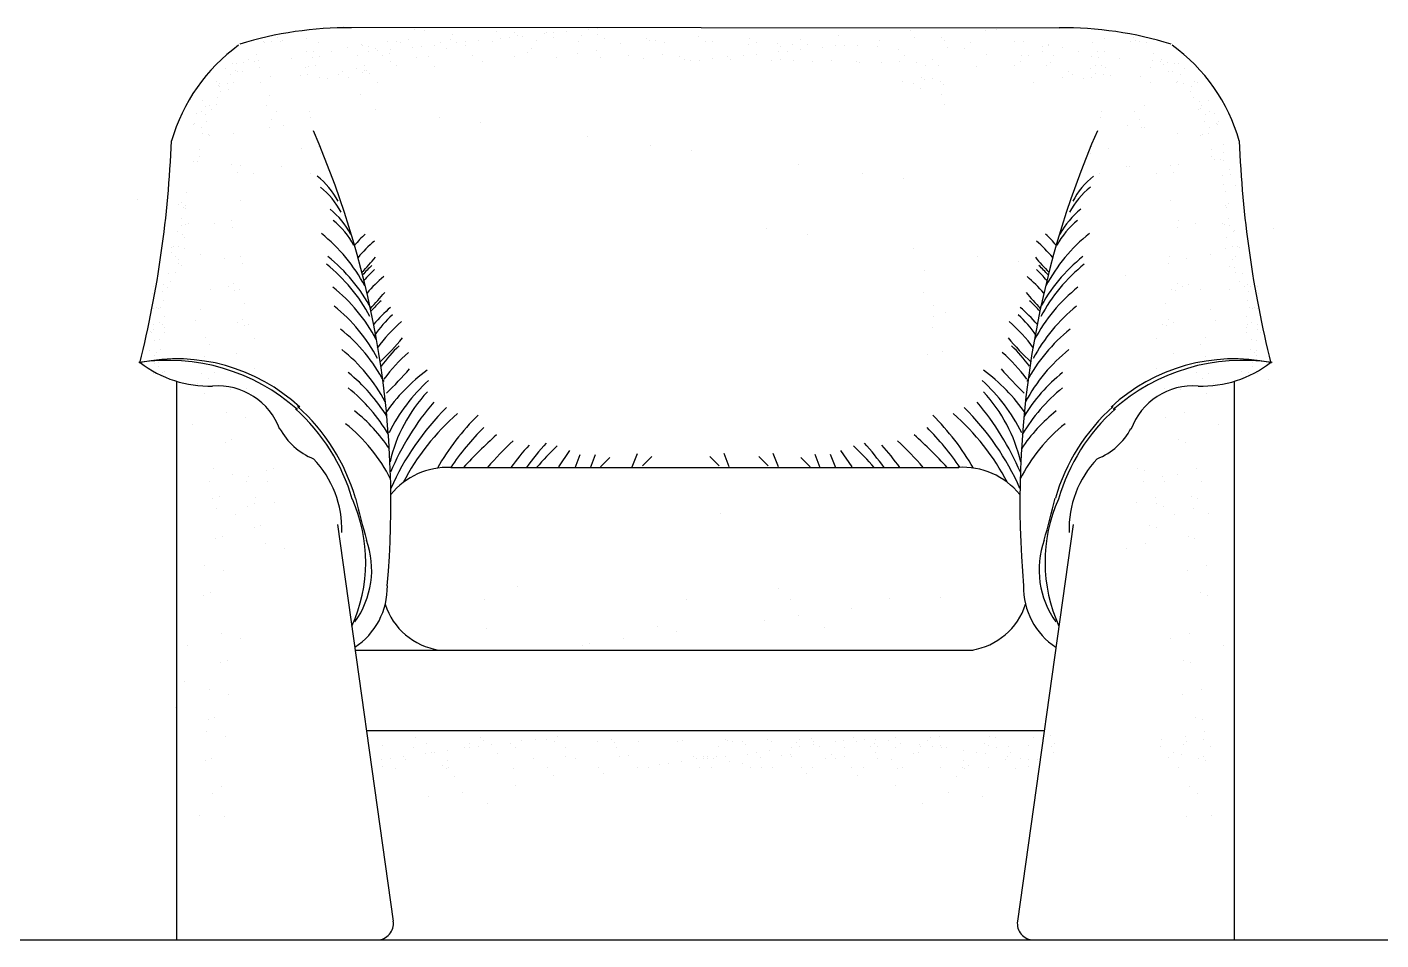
# Model space of a CAD drawing. Header units: inches. Extents: x 6 to 48.5, y 12.5 to 37.3.
# Drawn here: x 13.249 to 14.456, y 17.38 to 18.194 of the extents above; entities that cross this region are included whole.
import ezdxf

# ---------------------------------------------------------------- set-up
doc = ezdxf.new("R2010")
doc.units = ezdxf.units.IN
doc.header["$MEASUREMENT"] = 0
doc.layers.add('02', color=2, linetype='Continuous')
doc.layers.add('1', color=1, linetype='Continuous')

msp = doc.modelspace()

# ---------------------------------------------------------------- linework, layer by layer
at = {"layer": '02'}
for p, q in [((13.4722, 18.1848), (13.4722, 18.1848)), ((13.5307, 18.1939), (14.1693, 18.1932)), ((13.5944, 18.1915), (13.5944, 18.1915)), ((13.6036, 18.1904), (13.6036, 18.1904)), ((13.628, 18.1873), (13.628, 18.1873)), ((13.6672, 18.1901), (13.6672, 18.1901)), ((13.6789, 18.1846), (13.6789, 18.1846)), ((13.6839, 18.1893), (13.6839, 18.1893)), ((13.6865, 18.1867), (13.6865, 18.1867)), ((13.6908, 18.1858), (13.6908, 18.1858)), ((13.7105, 18.1879), (13.7105, 18.1879)), ((13.7124, 18.1889), (13.7124, 18.1889)), ((13.7181, 18.1886), (13.7181, 18.1886)), ((13.7184, 18.1848), (13.7184, 18.1848)), ((13.73, 18.1898), (13.73, 18.1898)), ((13.7428, 18.1863), (13.7428, 18.1863)), ((13.7498, 18.1919), (13.7498, 18.1919)), ((13.7573, 18.1926), (13.7573, 18.1926)), ((13.7576, 18.1876), (13.7576, 18.1876)), ((13.848, 18.1852), (13.848, 18.1852)), ((13.9727, 18.1867), (13.9727, 18.1867)), ((14.0366, 18.1904), (14.0366, 18.1904)), ((14.0641, 18.1847), (14.0641, 18.1847)), ((14.1037, 18.1904), (14.1037, 18.1904)), ((14.113, 18.1915), (14.113, 18.1915)), ((14.2351, 18.1848), (14.2351, 18.1848)), ((13.4595, 18.1811), (13.4595, 18.1811)), ((13.4607, 18.1802), (13.4607, 18.1802)), ((13.4665, 18.181), (13.4665, 18.181)), ((13.4744, 18.1814), (13.4744, 18.1814)), ((13.4762, 18.1823), (13.4762, 18.1823)), ((13.4975, 18.1839), (13.4975, 18.1839)), ((13.5083, 18.1798), (13.5083, 18.1798)), ((13.5349, 18.1758), (13.5349, 18.1758)), ((13.5473, 18.1784), (13.5473, 18.1784)), ((13.5475, 18.1773), (13.5475, 18.1773)), ((13.5528, 18.1724), (13.5528, 18.1724)), ((13.5532, 18.1763), (13.5532, 18.1763)), ((13.5592, 18.175), (13.5592, 18.175)), ((13.5613, 18.1726), (13.5613, 18.1726)), ((13.5698, 18.1807), (13.5698, 18.1807)), ((13.5731, 18.1738), (13.5731, 18.1738)), ((13.5783, 18.1811), (13.5783, 18.1811)), ((13.5819, 18.18), (13.5819, 18.18)), ((13.5885, 18.183), (13.5885, 18.183)), ((13.5929, 18.1758), (13.5929, 18.1758)), ((13.6005, 18.1766), (13.6005, 18.1766)), ((13.6123, 18.1778), (13.6123, 18.1778)), ((13.6174, 18.1799), (13.6174, 18.1799)), ((13.6227, 18.175), (13.6227, 18.175)), ((13.6265, 18.1824), (13.6265, 18.1824)), ((13.6321, 18.1798), (13.6321, 18.1798)), ((13.6397, 18.1806), (13.6397, 18.1806)), ((13.6399, 18.1778), (13.6399, 18.1778)), ((13.6515, 18.1818), (13.6515, 18.1818)), ((13.6636, 18.1812), (13.6636, 18.1812)), ((13.6713, 18.1838), (13.6713, 18.1838)), ((13.6988, 18.1748), (13.6988, 18.1748)), ((13.7029, 18.1815), (13.7029, 18.1815)), ((13.7409, 18.1808), (13.7409, 18.1808)), ((13.7569, 18.1726), (13.7569, 18.1726)), ((13.7636, 18.1836), (13.7636, 18.1836)), ((13.778, 18.1796), (13.778, 18.1796)), ((13.8009, 18.1841), (13.8009, 18.1841)), ((13.8035, 18.1816), (13.8035, 18.1816)), ((13.8088, 18.1823), (13.8088, 18.1823)), ((13.8173, 18.1799), (13.8173, 18.1799)), ((13.854, 18.1811), (13.854, 18.1811)), ((13.8598, 18.1811), (13.8598, 18.1811)), ((13.8924, 18.178), (13.8924, 18.178)), ((13.8932, 18.184), (13.8932, 18.184)), ((13.8992, 18.1799), (13.8992, 18.1799)), ((13.9178, 18.1789), (13.9178, 18.1789)), ((13.9204, 18.1764), (13.9204, 18.1764)), ((13.9266, 18.1725), (13.9266, 18.1725)), ((13.9316, 18.1783), (13.9316, 18.1783)), ((13.9384, 18.1827), (13.9384, 18.1827)), ((13.9384, 18.1737), (13.9384, 18.1737)), ((13.9444, 18.1787), (13.9444, 18.1787)), ((13.9582, 18.1757), (13.9582, 18.1757)), ((13.9696, 18.1776), (13.9696, 18.1776)), ((13.9776, 18.1777), (13.9776, 18.1777)), ((13.9896, 18.1774), (13.9896, 18.1774)), ((14.0068, 18.1764), (14.0068, 18.1764)), ((14.0091, 18.1819), (14.0091, 18.1819)), ((14.026, 18.1738), (14.026, 18.1738)), ((14.0398, 18.1844), (14.0398, 18.1844)), ((14.0668, 18.1816), (14.0668, 18.1816)), ((14.07, 18.1756), (14.07, 18.1756)), ((14.0847, 18.175), (14.0847, 18.175)), ((14.09, 18.1799), (14.09, 18.1799)), ((14.1291, 18.1811), (14.1291, 18.1811)), ((14.1376, 18.1807), (14.1376, 18.1807)), ((14.1542, 18.1763), (14.1542, 18.1763)), ((14.1546, 18.1724), (14.1546, 18.1724)), ((14.1599, 18.1773), (14.1599, 18.1773)), ((14.1601, 18.1784), (14.1601, 18.1784)), ((14.1724, 18.1758), (14.1724, 18.1758)), ((14.1991, 18.1798), (14.1991, 18.1798)), ((14.2099, 18.1839), (14.2099, 18.1839)), ((14.233, 18.1814), (14.233, 18.1814)), ((14.2371, 18.1815), (14.2371, 18.1815)), ((14.2408, 18.181), (14.2408, 18.181)), ((14.2467, 18.1802), (14.2467, 18.1802)), ((13.4319, 18.161), (13.4319, 18.161)), ((13.4357, 18.1615), (13.4357, 18.1615)), ((13.4416, 18.1622), (13.4416, 18.1622)), ((13.4465, 18.1648), (13.4465, 18.1648)), ((13.4515, 18.1635), (13.4515, 18.1635)), ((13.4533, 18.1696), (13.4533, 18.1696)), ((13.4552, 18.164), (13.4552, 18.164)), ((13.4846, 18.166), (13.4846, 18.166)), ((13.4978, 18.1717), (13.4978, 18.1717)), ((13.5031, 18.1668), (13.5031, 18.1668)), ((13.5038, 18.1722), (13.5038, 18.1722)), ((13.5092, 18.1673), (13.5092, 18.1673)), ((13.5205, 18.172), (13.5205, 18.172)), ((13.5436, 18.1683), (13.5436, 18.1683)), ((13.5655, 18.1685), (13.5655, 18.1685)), ((13.5722, 18.1707), (13.5722, 18.1707)), ((13.573, 18.1628), (13.573, 18.1628)), ((13.5959, 18.1663), (13.5959, 18.1663)), ((13.6065, 18.168), (13.6065, 18.168)), ((13.6458, 18.1683), (13.6458, 18.1683)), ((13.6548, 18.1633), (13.6548, 18.1633)), ((13.6838, 18.1676), (13.6838, 18.1676)), ((13.6948, 18.1714), (13.6948, 18.1714)), ((13.7209, 18.1664), (13.7209, 18.1664)), ((13.74, 18.1701), (13.74, 18.1701)), ((13.7601, 18.1667), (13.7601, 18.1667)), ((13.7852, 18.1689), (13.7852, 18.1689)), ((13.7981, 18.166), (13.7981, 18.166)), ((13.8158, 18.1696), (13.8158, 18.1696)), ((13.8304, 18.1677), (13.8304, 18.1677)), ((13.8353, 18.1648), (13.8353, 18.1648)), ((13.8405, 18.1637), (13.8405, 18.1637)), ((13.8481, 18.1645), (13.8481, 18.1645)), ((13.86, 18.1657), (13.86, 18.1657)), ((13.8738, 18.1674), (13.8738, 18.1674)), ((13.8764, 18.1649), (13.8764, 18.1649)), ((13.8873, 18.1685), (13.8873, 18.1685)), ((13.8992, 18.1697), (13.8992, 18.1697)), ((13.9125, 18.1644), (13.9125, 18.1644)), ((13.919, 18.1717), (13.919, 18.1717)), ((13.9208, 18.1652), (13.9208, 18.1652)), ((13.9327, 18.1644), (13.9327, 18.1644)), ((13.9496, 18.1632), (13.9496, 18.1632)), ((13.966, 18.164), (13.966, 18.164)), ((13.9889, 18.1635), (13.9889, 18.1635)), ((13.9908, 18.1623), (13.9908, 18.1623)), ((14.0112, 18.1627), (14.0112, 18.1627)), ((14.0269, 18.1628), (14.0269, 18.1628)), ((14.0314, 18.1688), (14.0314, 18.1688)), ((14.0422, 18.162), (14.0422, 18.162)), ((14.0562, 18.165), (14.0562, 18.165)), ((14.1042, 18.1694), (14.1042, 18.1694)), ((14.1344, 18.1628), (14.1344, 18.1628)), ((14.1358, 18.1689), (14.1358, 18.1689)), ((14.1419, 18.1685), (14.1419, 18.1685)), ((14.1611, 18.1619), (14.1611, 18.1619)), ((14.1638, 18.1683), (14.1638, 18.1683)), ((14.1869, 18.172), (14.1869, 18.172)), ((14.1982, 18.1673), (14.1982, 18.1673)), ((14.2035, 18.1722), (14.2035, 18.1722)), ((14.2043, 18.1668), (14.2043, 18.1668)), ((14.2096, 18.1717), (14.2096, 18.1717)), ((14.2228, 18.166), (14.2228, 18.166)), ((14.2522, 18.164), (14.2522, 18.164)), ((14.2538, 18.1701), (14.2538, 18.1701)), ((14.2595, 18.1635), (14.2595, 18.1635)), ((14.2609, 18.1648), (14.2609, 18.1648)), ((14.2627, 18.1606), (14.2627, 18.1606)), ((14.2658, 18.1622), (14.2658, 18.1622)), ((14.2717, 18.1615), (14.2717, 18.1615)), ((14.2755, 18.161), (14.2755, 18.161)), ((13.426, 18.1572), (13.426, 18.1572)), ((13.43, 18.1516), (13.43, 18.1516)), ((13.4344, 18.1554), (13.4344, 18.1554)), ((13.4367, 18.1542), (13.4367, 18.1542)), ((13.4408, 18.1543), (13.4408, 18.1543)), ((13.4563, 18.1577), (13.4563, 18.1577)), ((13.4655, 18.1499), (13.4655, 18.1499)), ((13.4923, 18.1508), (13.4923, 18.1508)), ((13.4969, 18.1582), (13.4969, 18.1582)), ((13.4984, 18.1512), (13.4984, 18.1512)), ((13.4998, 18.1589), (13.4998, 18.1589)), ((13.5059, 18.1593), (13.5059, 18.1593)), ((13.5091, 18.1491), (13.5091, 18.1491)), ((13.5166, 18.1483), (13.5166, 18.1483)), ((13.5266, 18.1516), (13.5266, 18.1516)), ((13.5297, 18.1541), (13.5297, 18.1541)), ((13.5351, 18.1492), (13.5351, 18.1492)), ((13.5423, 18.1571), (13.5423, 18.1571)), ((13.5483, 18.153), (13.5483, 18.153)), ((13.5494, 18.1597), (13.5494, 18.1597)), ((13.5494, 18.1548), (13.5494, 18.1548)), ((13.5519, 18.1548), (13.5519, 18.1548)), ((13.5545, 18.1523), (13.5545, 18.1523)), ((13.5781, 18.1592), (13.5781, 18.1592)), ((13.6119, 18.1589), (13.6119, 18.1589)), ((14.0461, 18.1487), (14.0461, 18.1487)), ((14.0497, 18.1593), (14.0497, 18.1593)), ((14.0566, 18.1483), (14.0566, 18.1483)), ((14.0616, 18.16), (14.0616, 18.16)), ((14.0955, 18.1589), (14.0955, 18.1589)), ((14.1293, 18.1592), (14.1293, 18.1592)), ((14.158, 18.1597), (14.158, 18.1597)), ((14.1723, 18.1492), (14.1723, 18.1492)), ((14.1777, 18.1541), (14.1777, 18.1541)), ((14.1808, 18.1516), (14.1808, 18.1516)), ((14.1908, 18.1483), (14.1908, 18.1483)), ((14.1976, 18.1571), (14.1976, 18.1571)), ((14.1983, 18.1491), (14.1983, 18.1491)), ((14.2015, 18.1593), (14.2015, 18.1593)), ((14.2016, 18.1524), (14.2016, 18.1524)), ((14.2066, 18.1597), (14.2066, 18.1597)), ((14.209, 18.1512), (14.209, 18.1512)), ((14.2105, 18.1582), (14.2105, 18.1582)), ((14.2151, 18.1508), (14.2151, 18.1508)), ((14.2419, 18.1499), (14.2419, 18.1499)), ((14.2511, 18.1577), (14.2511, 18.1577)), ((14.2666, 18.1543), (14.2666, 18.1543)), ((14.2707, 18.1542), (14.2707, 18.1542)), ((14.2774, 18.1516), (14.2774, 18.1516)), ((14.2814, 18.1572), (14.2814, 18.1572)), ((13.4178, 18.1449), (13.4178, 18.1449)), ((13.4192, 18.1417), (13.4192, 18.1417)), ((13.4205, 18.1438), (13.4205, 18.1438)), ((13.4205, 18.1405), (13.4205, 18.1405)), ((13.4212, 18.1365), (13.4212, 18.1365)), ((13.4272, 18.1438), (13.4272, 18.1438)), ((13.4283, 18.138), (13.4283, 18.138)), ((13.4331, 18.1446), (13.4331, 18.1446)), ((13.4569, 18.1447), (13.4569, 18.1447)), ((13.5615, 18.1448), (13.5615, 18.1448)), ((14.0292, 18.1455), (14.0292, 18.1455)), ((14.0395, 18.1436), (14.0395, 18.1436)), ((14.0455, 18.1395), (14.0455, 18.1395)), ((14.049, 18.1475), (14.049, 18.1475)), ((14.0637, 18.1456), (14.0637, 18.1456)), ((14.0664, 18.1431), (14.0664, 18.1431)), ((14.1459, 18.1448), (14.1459, 18.1448)), ((14.2505, 18.1447), (14.2505, 18.1447)), ((14.2743, 18.1446), (14.2743, 18.1446)), ((14.2751, 18.1452), (14.2751, 18.1452)), ((14.2802, 18.1438), (14.2802, 18.1438)), ((14.2862, 18.1365), (14.2862, 18.1365)), ((14.2869, 18.1405), (14.2869, 18.1405)), ((14.2896, 18.1449), (14.2896, 18.1449)), ((14.2926, 18.1446), (14.2926, 18.1446)), ((13.405, 18.1283), (13.405, 18.1283)), ((13.4173, 18.1246), (13.4173, 18.1246)), ((13.4182, 18.1309), (13.4182, 18.1309)), ((13.4647, 18.1332), (13.4647, 18.1332)), ((13.5462, 18.1336), (13.5462, 18.1336)), ((14.0641, 18.1336), (14.0641, 18.1336)), ((14.0671, 18.1248), (14.0671, 18.1248)), ((14.2892, 18.1309), (14.2892, 18.1309)), ((14.2947, 18.1275), (14.2947, 18.1275)), ((14.3024, 18.1283), (14.3024, 18.1283)), ((13.3997, 18.1167), (13.3997, 18.1167)), ((13.4045, 18.1183), (13.4045, 18.1183)), ((13.4075, 18.1163), (13.4075, 18.1163)), ((13.4077, 18.1233), (13.4077, 18.1233)), ((13.4114, 18.1238), (13.4114, 18.1238)), ((13.4136, 18.1205), (13.4136, 18.1205)), ((13.4623, 18.1235), (13.4623, 18.1235)), ((13.4709, 18.1188), (13.4709, 18.1188)), ((13.5007, 18.119), (13.5007, 18.119)), ((13.5017, 18.1129), (13.5017, 18.1129)), ((13.5598, 18.1207), (13.5598, 18.1207)), ((13.6167, 18.1132), (13.6167, 18.1132)), ((14.2057, 18.1129), (14.2057, 18.1129)), ((14.2067, 18.119), (14.2067, 18.119)), ((14.2365, 18.1188), (14.2365, 18.1188)), ((14.245, 18.1235), (14.245, 18.1235)), ((14.2938, 18.1205), (14.2938, 18.1205)), ((14.2952, 18.1217), (14.2952, 18.1217)), ((14.296, 18.1238), (14.296, 18.1238)), ((14.2999, 18.1163), (14.2999, 18.1163)), ((14.3029, 18.1183), (14.3029, 18.1183)), ((14.3077, 18.1167), (14.3077, 18.1167)), ((13.3969, 18.1066), (13.3969, 18.1066)), ((13.3981, 18.1083), (13.3981, 18.1083)), ((13.4045, 18.1041), (13.4045, 18.1041)), ((13.4089, 18.1094), (13.4089, 18.1094)), ((13.4645, 18.1043), (13.4645, 18.1043)), ((13.4666, 18.1111), (13.4666, 18.1111)), ((13.4775, 18.1064), (13.4775, 18.1064)), ((13.6531, 18.1084), (13.6531, 18.1084)), ((14.2299, 18.1064), (14.2299, 18.1064)), ((14.2408, 18.1111), (14.2408, 18.1111)), ((14.2429, 18.1043), (14.2429, 18.1043)), ((14.245, 18.1044), (14.245, 18.1044)), ((14.2985, 18.1094), (14.2985, 18.1094)), ((14.3029, 18.1041), (14.3029, 18.1041)), ((14.3093, 18.1083), (14.3093, 18.1083)), ((14.3105, 18.1066), (14.3105, 18.1066)), ((14.3115, 18.1093), (14.3115, 18.1093)), ((13.4053, 18.0992), (13.4053, 18.0992)), ((13.4104, 18.0983), (13.4104, 18.0983)), ((13.4117, 18.097), (13.4117, 18.097)), ((13.4324, 18.0987), (13.4324, 18.0987)), ((13.7482, 18.0959), (13.7482, 18.0959)), ((13.8051, 18.0884), (13.8051, 18.0884)), ((14.275, 18.0987), (14.275, 18.0987)), ((14.2956, 18.097), (14.2956, 18.097)), ((14.297, 18.0983), (14.297, 18.0983)), ((14.3021, 18.0992), (14.3021, 18.0992)), ((14.3158, 18.0892), (14.3158, 18.0892)), ((13.4023, 18.0786), (13.4023, 18.0786)), ((13.4026, 18.0848), (13.4026, 18.0848)), ((13.4939, 18.0855), (13.4939, 18.0855)), ((13.509, 18.0875), (13.509, 18.0875)), ((13.51, 18.0814), (13.51, 18.0814)), ((13.8416, 18.0836), (13.8416, 18.0836)), ((14.1974, 18.0814), (14.1974, 18.0814)), ((14.1984, 18.0875), (14.1984, 18.0875)), ((14.2135, 18.0855), (14.2135, 18.0855)), ((14.3048, 18.0848), (14.3048, 18.0848)), ((14.3051, 18.0786), (14.3051, 18.0786)), ((14.3155, 18.082), (14.3155, 18.082)), ((13.3974, 18.0736), (13.3974, 18.0736)), ((13.4005, 18.0742), (13.4005, 18.0742)), ((13.4314, 18.0716), (13.4314, 18.0716)), ((13.4364, 18.0643), (13.4364, 18.0643)), ((13.4388, 18.0708), (13.4388, 18.0708)), ((13.4758, 18.0695), (13.4758, 18.0695)), ((13.9366, 18.0711), (13.9366, 18.0711)), ((14.2295, 18.0693), (14.2295, 18.0693)), ((14.2316, 18.0695), (14.2316, 18.0695)), ((14.2685, 18.0708), (14.2685, 18.0708)), ((14.271, 18.0643), (14.271, 18.0643)), ((14.276, 18.0716), (14.276, 18.0716)), ((14.3082, 18.0754), (14.3082, 18.0754)), ((14.313, 18.0756), (14.313, 18.0756)), ((14.3154, 18.0752), (14.3154, 18.0752)), ((14.3215, 18.0665), (14.3215, 18.0665)), ((13.4511, 18.063), (13.4511, 18.063)), ((13.5019, 18.0631), (13.5019, 18.0631)), ((13.9935, 18.0636), (13.9935, 18.0636)), ((14.03, 18.0588), (14.03, 18.0588)), ((14.2054, 18.0631), (14.2054, 18.0631)), ((14.2563, 18.063), (14.2563, 18.063)), ((14.3149, 18.0612), (14.3149, 18.0612)), ((14.3155, 18.0533), (14.3155, 18.0533)), ((14.3224, 18.062), (14.3224, 18.062)), ((14.3263, 18.0529), (14.3263, 18.0529)), ((13.3472, 18.0399), (13.3472, 18.0399)), ((13.3913, 18.0464), (13.3913, 18.0464)), ((14.3173, 18.0475), (14.3173, 18.0475)), ((13.3837, 18.0356), (13.3837, 18.0356)), ((13.3865, 18.0372), (13.3865, 18.0372)), ((13.3886, 18.0329), (13.3886, 18.0329)), ((13.3899, 18.0347), (13.3899, 18.0347)), ((13.3899, 18.0317), (13.3899, 18.0317)), ((13.4387, 18.0393), (13.4387, 18.0393)), ((14.2687, 18.0393), (14.2687, 18.0393)), ((14.3175, 18.0347), (14.3175, 18.0347)), ((14.3188, 18.0329), (14.3188, 18.0329)), ((14.3206, 18.0367), (14.3206, 18.0367)), ((13.3866, 18.0172), (13.3866, 18.0172)), ((13.3869, 18.0232), (13.3869, 18.0232)), ((13.3904, 18.0177), (13.3904, 18.0177)), ((13.3927, 18.0185), (13.3927, 18.0185)), ((13.4161, 18.019), (13.4161, 18.019)), ((13.4313, 18.021), (13.4313, 18.021)), ((14.2761, 18.021), (14.2761, 18.021)), ((14.2912, 18.019), (14.2912, 18.019)), ((14.3147, 18.0185), (14.3147, 18.0185)), ((14.317, 18.0177), (14.317, 18.0177)), ((14.3205, 18.0232), (14.3205, 18.0232)), ((14.3208, 18.0172), (14.3208, 18.0172)), ((13.383, 18.0117), (13.383, 18.0117)), ((13.3874, 18.0092), (13.3874, 18.0092)), ((13.3893, 18.0059), (13.3893, 18.0059)), ((13.4322, 18.0148), (13.4322, 18.0148)), ((13.9082, 18.014), (13.9082, 18.014)), ((13.9446, 18.0092), (13.9446, 18.0092)), ((14.2752, 18.0148), (14.2752, 18.0148)), ((14.3181, 18.0059), (14.3181, 18.0059)), ((14.3244, 18.0117), (14.3244, 18.0117)), ((14.3258, 18.0129), (14.3258, 18.0129)), ((14.36, 18.0142), (14.36, 18.0142)), ((13.3775, 17.9972), (13.3775, 17.9972)), ((13.3777, 17.9925), (13.3777, 17.9925)), ((13.379, 17.9983), (13.379, 17.9983)), ((13.3834, 17.998), (13.3834, 17.998)), ((13.3895, 17.9961), (13.3895, 17.9961)), ((13.4036, 17.9915), (13.4036, 17.9915)), ((14.0397, 17.9967), (14.0397, 17.9967)), ((14.3038, 17.9915), (14.3038, 17.9915)), ((14.3179, 17.9961), (14.3179, 17.9961)), ((14.3239, 17.998), (14.3239, 17.998)), ((14.3284, 17.9983), (14.3284, 17.9983)), ((14.3299, 17.9972), (14.3299, 17.9972)), ((13.3807, 17.9894), (13.3807, 17.9894)), ((13.3834, 17.9829), (13.3834, 17.9829)), ((13.384, 17.9867), (13.384, 17.9867)), ((13.3865, 17.981), (13.3865, 17.981)), ((13.4244, 17.9875), (13.4244, 17.9875)), ((13.4395, 17.9895), (13.4395, 17.9895)), ((13.4405, 17.9833), (13.4405, 17.9833)), ((14.0966, 17.9892), (14.0966, 17.9892)), ((14.133, 17.9844), (14.133, 17.9844)), ((14.2669, 17.9833), (14.2669, 17.9833)), ((14.2678, 17.9895), (14.2678, 17.9895)), ((14.283, 17.9875), (14.283, 17.9875)), ((14.3215, 17.9801), (14.3215, 17.9801)), ((14.3234, 17.9867), (14.3234, 17.9867)), ((14.3253, 17.9796), (14.3253, 17.9796)), ((14.3266, 17.9894), (14.3266, 17.9894)), ((13.3749, 17.9739), (13.3749, 17.9739)), ((13.3812, 17.9754), (13.3812, 17.9754)), ((14.0489, 17.9771), (14.0489, 17.9771)), ((14.2281, 17.9719), (14.2281, 17.9719)), ((14.3262, 17.9754), (14.3262, 17.9754)), ((14.3325, 17.9739), (14.3325, 17.9739)), ((13.3607, 17.9567), (13.3607, 17.9567)), ((13.3615, 17.9621), (13.3615, 17.9621)), ((13.3637, 17.9653), (13.3637, 17.9653)), ((13.3692, 17.9582), (13.3692, 17.9582)), ((13.3701, 17.9639), (13.3701, 17.9639)), ((13.374, 17.9613), (13.374, 17.9613)), ((13.377, 17.9667), (13.377, 17.9667)), ((13.4119, 17.96), (13.4119, 17.96)), ((13.4282, 17.9621), (13.4282, 17.9621)), ((13.4325, 17.965), (13.4325, 17.965)), ((13.4341, 17.9589), (13.4341, 17.9589)), ((13.4379, 17.9601), (13.4379, 17.9601)), ((14.0483, 17.9576), (14.0483, 17.9576)), ((14.2695, 17.9601), (14.2695, 17.9601)), ((14.2733, 17.9589), (14.2733, 17.9589)), ((14.2749, 17.965), (14.2749, 17.965)), ((14.2792, 17.9621), (14.2792, 17.9621)), ((14.285, 17.9644), (14.285, 17.9644)), ((14.2955, 17.96), (14.2955, 17.96)), ((14.3214, 17.9596), (14.3214, 17.9596)), ((14.3303, 17.9667), (14.3303, 17.9667)), ((14.3347, 17.9625), (14.3347, 17.9625)), ((14.3373, 17.9639), (14.3373, 17.9639)), ((14.3382, 17.9582), (14.3382, 17.9582)), ((14.34, 17.9629), (14.34, 17.9629)), ((14.3459, 17.9621), (14.3459, 17.9621)), ((14.3467, 17.9567), (14.3467, 17.9567)), ((13.361, 17.949), (13.361, 17.949)), ((13.3644, 17.9437), (13.3644, 17.9437)), ((13.3681, 17.9442), (13.3681, 17.9442)), ((13.3705, 17.9499), (13.3705, 17.9499)), ((13.4429, 17.9474), (13.4429, 17.9474)), ((14.0572, 17.9456), (14.0572, 17.9456)), ((14.2645, 17.9474), (14.2645, 17.9474)), ((14.3369, 17.9499), (14.3369, 17.9499)), ((14.3392, 17.9442), (14.3392, 17.9442)), ((14.343, 17.9437), (14.343, 17.9437)), ((14.3464, 17.949), (14.3464, 17.949)), ((13.3612, 17.9427), (13.3612, 17.9427)), ((13.3657, 17.9425), (13.3657, 17.9425)), ((13.371, 17.9359), (13.371, 17.9359)), ((13.399, 17.932), (13.399, 17.932)), ((13.4035, 17.9422), (13.4035, 17.9422)), ((13.4408, 17.9335), (13.4408, 17.9335)), ((14.0568, 17.9361), (14.0568, 17.9361)), ((14.068, 17.9389), (14.068, 17.9389)), ((14.2666, 17.9335), (14.2666, 17.9335)), ((14.3039, 17.9422), (14.3039, 17.9422)), ((14.3083, 17.932), (14.3083, 17.932)), ((14.3364, 17.9359), (14.3364, 17.9359)), ((14.3416, 17.9425), (14.3416, 17.9425)), ((14.3462, 17.9427), (14.3462, 17.9427)), ((13.3588, 17.9225), (13.3588, 17.9225)), ((13.3601, 17.9213), (13.3601, 17.9213)), ((13.3612, 17.9245), (13.3612, 17.9245)), ((13.3616, 17.9287), (13.3616, 17.9287)), ((13.3668, 17.9308), (13.3668, 17.9308)), ((13.3699, 17.9289), (13.3699, 17.9289)), ((13.3711, 17.9258), (13.3711, 17.9258)), ((13.3714, 17.9219), (13.3714, 17.9219)), ((13.4365, 17.9306), (13.4365, 17.9306)), ((13.4424, 17.9274), (13.4424, 17.9274)), ((13.4462, 17.9286), (13.4462, 17.9286)), ((14.0566, 17.9261), (14.0566, 17.9261)), ((14.2612, 17.9286), (14.2612, 17.9286)), ((14.265, 17.9274), (14.265, 17.9274)), ((14.2709, 17.9306), (14.2709, 17.9306)), ((14.3359, 17.9219), (14.3359, 17.9219)), ((14.3363, 17.9258), (14.3363, 17.9258)), ((14.3375, 17.9289), (14.3375, 17.9289)), ((14.3405, 17.9308), (14.3405, 17.9308)), ((14.3458, 17.9287), (14.3458, 17.9287)), ((14.3462, 17.9245), (14.3462, 17.9245)), ((14.3491, 17.9218), (14.3491, 17.9218)), ((13.3621, 17.9147), (13.3621, 17.9147)), ((13.3665, 17.9155), (13.3665, 17.9155)), ((13.4076, 17.9174), (13.4076, 17.9174)), ((13.4118, 17.9107), (13.4118, 17.9107)), ((13.4512, 17.9159), (13.4512, 17.9159)), ((14.2562, 17.9159), (14.2562, 17.9159)), ((14.2956, 17.9107), (14.2956, 17.9107)), ((14.2998, 17.9174), (14.2998, 17.9174)), ((14.3409, 17.9155), (14.3409, 17.9155)), ((14.3453, 17.9147), (14.3453, 17.9147)), ((13.3582, 17.9053), (13.3582, 17.9053)), ((13.3625, 17.9007), (13.3625, 17.9007)), ((13.3642, 17.9036), (13.3642, 17.9036)), ((13.3661, 17.8947), (13.3661, 17.8947)), ((13.3679, 17.9066), (13.3679, 17.9066)), ((13.4073, 17.9005), (13.4073, 17.9005)), ((13.4359, 17.9029), (13.4359, 17.9029)), ((14.0521, 17.9023), (14.0521, 17.9023)), ((14.0651, 17.9046), (14.0651, 17.9046)), ((14.2715, 17.9029), (14.2715, 17.9029)), ((14.3, 17.9005), (14.3, 17.9005)), ((14.3395, 17.9066), (14.3395, 17.9066)), ((14.3413, 17.8947), (14.3413, 17.8947)), ((14.3432, 17.9036), (14.3432, 17.9036)), ((14.3448, 17.9007), (14.3448, 17.9007)), ((14.3454, 17.9058), (14.3454, 17.9058)), ((13.3617, 17.8853), (13.3617, 17.8853)), ((13.3626, 17.8936), (13.3626, 17.8936)), ((13.3656, 17.8916), (13.3656, 17.8916)), ((13.3696, 17.8859), (13.3696, 17.8859)), ((13.3715, 17.8866), (13.3715, 17.8866)), ((13.4047, 17.885), (13.4047, 17.885)), ((13.4159, 17.8859), (13.4159, 17.8859)), ((13.4517, 17.8893), (13.4517, 17.8893)), ((14.2557, 17.8893), (14.2557, 17.8893)), ((14.2915, 17.8859), (14.2915, 17.8859)), ((14.3026, 17.885), (14.3026, 17.885)), ((14.3321, 17.8871), (14.3321, 17.8871)), ((14.3378, 17.8859), (14.3378, 17.8859)), ((14.3417, 17.8916), (14.3417, 17.8916)), ((14.3457, 17.8853), (14.3457, 17.8853)), ((13.382, 17.8781), (13.382, 17.3798)), ((13.4009, 17.8761), (13.4009, 17.8761)), ((13.4101, 17.8801), (13.4101, 17.8801)), ((13.4302, 17.8705), (13.4302, 17.8705)), ((13.4442, 17.8714), (13.4442, 17.8714)), ((14.2632, 17.8714), (14.2632, 17.8714)), ((14.2771, 17.8705), (14.2771, 17.8705)), ((14.2973, 17.8801), (14.2973, 17.8801)), ((14.3065, 17.8761), (14.3065, 17.8761)), ((14.3254, 17.8781), (14.3254, 17.3798)), ((14.3556, 17.8793), (14.3556, 17.8793)), ((13.4066, 17.8674), (13.4066, 17.8674)), ((14.3008, 17.8674), (14.3008, 17.8674)), ((13.4263, 17.8504), (13.4263, 17.8504)), ((14.2811, 17.8504), (14.2811, 17.8504)), ((13.3959, 17.8395), (13.3959, 17.8395)), ((13.4431, 17.8457), (13.4431, 17.8457)), ((14.2643, 17.8457), (14.2643, 17.8457)), ((14.3115, 17.8395), (14.3115, 17.8395)), ((13.4253, 17.8238), (13.4253, 17.8238)), ((13.4313, 17.8259), (13.4313, 17.8259)), ((14.2761, 17.8259), (14.2761, 17.8259)), ((14.282, 17.8238), (14.282, 17.8238)), ((13.7229, 17.8018), (13.7329, 17.8163)), ((13.7375, 17.8009), (13.742, 17.8127)), ((13.7511, 17.8009), (13.7557, 17.8127)), ((13.7885, 17.8018), (13.7931, 17.8136)), ((13.7976, 17.8027), (13.8058, 17.8109)), ((13.8659, 17.8027), (13.8577, 17.8109)), ((13.875, 17.8018), (13.8705, 17.8136)), ((13.9098, 17.8027), (13.9015, 17.8109)), ((13.9189, 17.8018), (13.9143, 17.8136)), ((13.9562, 17.8009), (13.9517, 17.8127)), ((13.9699, 17.8009), (13.9654, 17.8127)), ((13.9845, 17.8018), (13.9745, 17.8163)), ((13.4153, 17.7998), (13.4153, 17.7998)), ((13.4623, 17.7982), (13.4623, 17.7982)), ((13.4683, 17.8004), (13.4683, 17.8004)), ((13.6266, 17.8011), (14.0797, 17.8011)), ((13.7603, 17.8018), (13.7685, 17.81)), ((13.9471, 17.8018), (13.9389, 17.81)), ((14.2391, 17.8004), (14.2391, 17.8004)), ((14.2451, 17.7982), (14.2451, 17.7982)), ((14.2921, 17.7998), (14.2921, 17.7998)), ((13.411, 17.7886), (13.411, 17.7886)), ((13.4322, 17.7951), (13.4322, 17.7951)), ((13.4444, 17.7887), (13.4444, 17.7887)), ((13.4464, 17.7933), (13.4464, 17.7933)), ((13.4632, 17.7886), (13.4632, 17.7886)), ((14.2442, 17.7886), (14.2442, 17.7886)), ((14.261, 17.7933), (14.261, 17.7933)), ((14.2629, 17.7887), (14.2629, 17.7887)), ((14.2752, 17.7951), (14.2752, 17.7951)), ((14.2964, 17.7886), (14.2964, 17.7886)), ((13.4204, 17.7753), (13.4204, 17.7753)), ((13.4523, 17.7743), (13.4523, 17.7743)), ((14.2551, 17.7743), (14.2551, 17.7743)), ((14.287, 17.7753), (14.287, 17.7753)), ((13.4144, 17.7732), (13.4144, 17.7732)), ((13.4181, 17.7642), (13.4181, 17.7642)), ((13.4454, 17.7667), (13.4454, 17.7667)), ((13.4514, 17.7688), (13.4514, 17.7688)), ((13.4691, 17.7696), (13.4691, 17.7696)), ((14.2382, 17.7696), (14.2382, 17.7696)), ((14.256, 17.7688), (14.256, 17.7688)), ((14.262, 17.7667), (14.262, 17.7667)), ((14.2893, 17.7642), (14.2893, 17.7642)), ((14.293, 17.7732), (14.293, 17.7732)), ((13.4349, 17.7596), (13.4349, 17.7596)), ((13.4573, 17.7498), (13.4573, 17.7498)), ((13.5256, 17.7503), (13.5753, 17.3965)), ((13.8674, 17.7597), (13.8674, 17.7597)), ((14.1818, 17.7503), (14.132, 17.3965)), ((14.25, 17.7498), (14.25, 17.7498)), ((14.2725, 17.7596), (14.2725, 17.7596)), ((14.3022, 17.7597), (14.3022, 17.7597)), ((13.4231, 17.7398), (13.4231, 17.7398)), ((13.4514, 17.7477), (13.4514, 17.7477)), ((14.256, 17.7477), (14.256, 17.7477)), ((14.2843, 17.7398), (14.2843, 17.7398)), ((13.4171, 17.7377), (13.4171, 17.7377)), ((13.4614, 17.7331), (13.4614, 17.7331)), ((13.4782, 17.7285), (13.4782, 17.7285)), ((14.2291, 17.7285), (14.2291, 17.7285)), ((14.246, 17.7331), (14.246, 17.7331)), ((14.2902, 17.7377), (14.2902, 17.7377)), ((13.4071, 17.7137), (13.4071, 17.7137)), ((14.3003, 17.7137), (14.3003, 17.7137)), ((13.424, 17.709), (13.424, 17.709)), ((14.2834, 17.709), (14.2834, 17.709)), ((13.6865, 17.6952), (13.6865, 17.6952)), ((13.9189, 17.6932), (13.9189, 17.6932)), ((13.4062, 17.6871), (13.4062, 17.6871)), ((13.4122, 17.6892), (13.4122, 17.6892)), ((13.6564, 17.6834), (13.6564, 17.6834)), ((13.8373, 17.6837), (13.8373, 17.6837)), ((13.9296, 17.6834), (13.9296, 17.6834)), ((14.0181, 17.6841), (14.0181, 17.6841)), ((14.063, 17.6856), (14.063, 17.6856)), ((14.2952, 17.6892), (14.2952, 17.6892)), ((14.3012, 17.6871), (14.3012, 17.6871)), ((13.9369, 17.669), (13.9369, 17.669)), ((13.9841, 17.6752), (13.9841, 17.6752)), ((13.4222, 17.6535), (13.4222, 17.6535)), ((13.6589, 17.6573), (13.6589, 17.6573)), ((13.8109, 17.6593), (13.8109, 17.6593)), ((13.8277, 17.6546), (13.8277, 17.6546)), ((13.9066, 17.665), (13.9066, 17.665)), ((13.9595, 17.6586), (13.9595, 17.6586)), ((14.2852, 17.6535), (14.2852, 17.6535)), ((13.3918, 17.6427), (13.3918, 17.6427)), ((13.439, 17.6489), (13.439, 17.6489)), ((13.7443, 17.6422), (13.7443, 17.6422)), ((13.7503, 17.6444), (13.7503, 17.6444)), ((13.7805, 17.6484), (13.7805, 17.6484)), ((14.2684, 17.6489), (14.2684, 17.6489)), ((14.3156, 17.6427), (14.3156, 17.6427)), ((13.4272, 17.6291), (13.4272, 17.6291)), ((13.5413, 17.6383), (14.0926, 17.6383)), ((14.2802, 17.6291), (14.2802, 17.6291)), ((13.4212, 17.627), (13.4212, 17.627)), ((14.2861, 17.627), (14.2861, 17.627)), ((13.3887, 17.6107), (13.3887, 17.6107)), ((13.4112, 17.603), (13.4112, 17.603)), ((13.4281, 17.5983), (13.4281, 17.5983)), ((14.2793, 17.5983), (14.2793, 17.5983)), ((14.2962, 17.603), (14.2962, 17.603)), ((13.3813, 17.587), (13.3813, 17.587)), ((13.4103, 17.5764), (13.4103, 17.5764)), ((13.4163, 17.5785), (13.4163, 17.5785)), ((14.2911, 17.5785), (14.2911, 17.5785)), ((14.2971, 17.5764), (14.2971, 17.5764)), ((13.4085, 17.5661), (13.4085, 17.5661)), ((13.4253, 17.5614), (13.4253, 17.5614)), ((14.1559, 17.5664), (13.5514, 17.5664)), ((13.595, 17.5606), (13.595, 17.5606)), ((13.6531, 17.5601), (13.6531, 17.5601)), ((13.6557, 17.5577), (13.6557, 17.5577)), ((13.69, 17.5574), (13.69, 17.5574)), ((13.7018, 17.559), (13.7018, 17.559)), ((13.712, 17.5589), (13.712, 17.5589)), ((13.7216, 17.5616), (13.7216, 17.5616)), ((13.7573, 17.5569), (13.7573, 17.5569)), ((13.7701, 17.5584), (13.7701, 17.5584)), ((13.7944, 17.5567), (13.7944, 17.5567)), ((13.8291, 17.5571), (13.8291, 17.5571)), ((13.8336, 17.5581), (13.8336, 17.5581)), ((13.8716, 17.5586), (13.8716, 17.5586)), ((13.8738, 17.5581), (13.8738, 17.5581)), ((13.8783, 17.5571), (13.8783, 17.5571)), ((13.8872, 17.5566), (13.8872, 17.5566)), ((13.9088, 17.5584), (13.9088, 17.5584)), ((13.913, 17.5567), (13.913, 17.5567)), ((13.9373, 17.5584), (13.9373, 17.5584)), ((13.948, 17.5598), (13.948, 17.5598)), ((13.9501, 17.5569), (13.9501, 17.5569)), ((13.9695, 17.5566), (13.9695, 17.5566)), ((13.977, 17.5576), (13.977, 17.5576)), ((13.986, 17.5603), (13.986, 17.5603)), ((13.9954, 17.5589), (13.9954, 17.5589)), ((14.0055, 17.559), (14.0055, 17.559)), ((14.0173, 17.5574), (14.0173, 17.5574)), ((14.0231, 17.5602), (14.0231, 17.5602)), ((14.0516, 17.5577), (14.0516, 17.5577)), ((14.0543, 17.5601), (14.0543, 17.5601)), ((14.0624, 17.5616), (14.0624, 17.5616)), ((14.1073, 17.5616), (14.1073, 17.5616)), ((14.1124, 17.5606), (14.1124, 17.5606)), ((14.1465, 17.5602), (14.1465, 17.5602)), ((14.1611, 17.5618), (14.1611, 17.5618)), ((14.2608, 17.5584), (14.2608, 17.5584)), ((14.2821, 17.5614), (14.2821, 17.5614)), ((14.2824, 17.5566), (14.2824, 17.5566)), ((14.298, 17.5586), (14.298, 17.5586)), ((14.2989, 17.5661), (14.2989, 17.5661)), ((13.5657, 17.5533), (13.5657, 17.5533)), ((13.5937, 17.5514), (13.5937, 17.5514)), ((13.6043, 17.5461), (13.6043, 17.5461)), ((13.6049, 17.5547), (13.6049, 17.5547)), ((13.6094, 17.5474), (13.6094, 17.5474)), ((13.6119, 17.5471), (13.6119, 17.5471)), ((13.6237, 17.5487), (13.6237, 17.5487)), ((13.6389, 17.5515), (13.6389, 17.5515)), ((13.6429, 17.5552), (13.6429, 17.5552)), ((13.6434, 17.5513), (13.6434, 17.5513)), ((13.651, 17.5523), (13.651, 17.5523)), ((13.6628, 17.5538), (13.6628, 17.5538)), ((13.6684, 17.5461), (13.6684, 17.5461)), ((13.68, 17.555), (13.68, 17.555)), ((13.6841, 17.5516), (13.6841, 17.5516)), ((13.7193, 17.5564), (13.7193, 17.5564)), ((13.7293, 17.5517), (13.7293, 17.5517)), ((13.7728, 17.5559), (13.7728, 17.5559)), ((13.7745, 17.5517), (13.7745, 17.5517)), ((13.865, 17.5519), (13.865, 17.5519)), ((13.8899, 17.5541), (13.8899, 17.5541)), ((13.8913, 17.545), (13.8913, 17.545)), ((13.8989, 17.5473), (13.8989, 17.5473)), ((13.9107, 17.5489), (13.9107, 17.5489)), ((13.9293, 17.5455), (13.9293, 17.5455)), ((13.9304, 17.5515), (13.9304, 17.5515)), ((13.9346, 17.5559), (13.9346, 17.5559)), ((13.9379, 17.5525), (13.9379, 17.5525)), ((13.9497, 17.554), (13.9497, 17.554)), ((13.9554, 17.5521), (13.9554, 17.5521)), ((13.9664, 17.5453), (13.9664, 17.5453)), ((13.9781, 17.5517), (13.9781, 17.5517)), ((13.9881, 17.5564), (13.9881, 17.5564)), ((14.0006, 17.5522), (14.0006, 17.5522)), ((14.0042, 17.5548), (14.0042, 17.5548)), ((14.0056, 17.5467), (14.0056, 17.5467)), ((14.0069, 17.5523), (14.0069, 17.5523)), ((14.0233, 17.5516), (14.0233, 17.5516)), ((14.0273, 17.555), (14.0273, 17.555)), ((14.039, 17.5461), (14.039, 17.5461)), ((14.0436, 17.5472), (14.0436, 17.5472)), ((14.0446, 17.5538), (14.0446, 17.5538)), ((14.0459, 17.5522), (14.0459, 17.5522)), ((14.0564, 17.5523), (14.0564, 17.5523)), ((14.0632, 17.5535), (14.0632, 17.5535)), ((14.064, 17.5513), (14.064, 17.5513)), ((14.0685, 17.5515), (14.0685, 17.5515)), ((14.0837, 17.5487), (14.0837, 17.5487)), ((14.0955, 17.5471), (14.0955, 17.5471)), ((14.1025, 17.5547), (14.1025, 17.5547)), ((14.1031, 17.5461), (14.1031, 17.5461)), ((14.1064, 17.5535), (14.1064, 17.5535)), ((14.1137, 17.5514), (14.1137, 17.5514)), ((14.1238, 17.5522), (14.1238, 17.5522)), ((14.126, 17.5472), (14.126, 17.5472)), ((14.1417, 17.5533), (14.1417, 17.5533)), ((14.1627, 17.5523), (14.1627, 17.5523)), ((14.164, 17.5467), (14.164, 17.5467)), ((14.1654, 17.5548), (14.1654, 17.5548)), ((14.2594, 17.552), (14.2594, 17.552)), ((14.2708, 17.5473), (14.2708, 17.5473)), ((14.2784, 17.545), (14.2784, 17.545)), ((14.2798, 17.5541), (14.2798, 17.5541)), ((14.3046, 17.5519), (14.3046, 17.5519)), ((13.4076, 17.5395), (13.4076, 17.5395)), ((13.4135, 17.5416), (13.4135, 17.5416)), ((13.5652, 17.541), (13.5652, 17.541)), ((13.5658, 17.5347), (13.5658, 17.5347)), ((13.5728, 17.542), (13.5728, 17.542)), ((13.5772, 17.533), (13.5772, 17.533)), ((13.5846, 17.5435), (13.5846, 17.5435)), ((13.5862, 17.5403), (13.5862, 17.5403)), ((13.6191, 17.5358), (13.6191, 17.5358)), ((13.6225, 17.5331), (13.6225, 17.5331)), ((13.6233, 17.5401), (13.6233, 17.5401)), ((13.6247, 17.5334), (13.6247, 17.5334)), ((13.6828, 17.5329), (13.6828, 17.5329)), ((13.7005, 17.542), (13.7005, 17.542)), ((13.7129, 17.5332), (13.7129, 17.5332)), ((13.7292, 17.5432), (13.7292, 17.5432)), ((13.7377, 17.5419), (13.7377, 17.5419)), ((13.7581, 17.5333), (13.7581, 17.5333)), ((13.7769, 17.5433), (13.7769, 17.5433)), ((13.7854, 17.5443), (13.7854, 17.5443)), ((13.7934, 17.5334), (13.7934, 17.5334)), ((13.8033, 17.5334), (13.8033, 17.5334)), ((13.8131, 17.536), (13.8131, 17.536)), ((13.8207, 17.537), (13.8207, 17.537)), ((13.8325, 17.5386), (13.8325, 17.5386)), ((13.8435, 17.5438), (13.8435, 17.5438)), ((13.8462, 17.5414), (13.8462, 17.5414)), ((13.8485, 17.5335), (13.8485, 17.5335)), ((13.852, 17.5436), (13.852, 17.5436)), ((13.8522, 17.5412), (13.8522, 17.5412)), ((13.8552, 17.5412), (13.8552, 17.5412)), ((13.8553, 17.5436), (13.8553, 17.5436)), ((13.8588, 17.5335), (13.8588, 17.5335)), ((13.8612, 17.5414), (13.8612, 17.5414)), ((13.8638, 17.5438), (13.8638, 17.5438)), ((13.8716, 17.5437), (13.8716, 17.5437)), ((13.8749, 17.5386), (13.8749, 17.5386)), ((13.8867, 17.537), (13.8867, 17.537)), ((13.8938, 17.5336), (13.8938, 17.5336)), ((13.9025, 17.5425), (13.9025, 17.5425)), ((13.9041, 17.5334), (13.9041, 17.5334)), ((13.914, 17.5334), (13.914, 17.5334)), ((13.9219, 17.5443), (13.9219, 17.5443)), ((13.9305, 17.5433), (13.9305, 17.5433)), ((13.939, 17.5337), (13.939, 17.5337)), ((13.9493, 17.5333), (13.9493, 17.5333)), ((13.9606, 17.542), (13.9606, 17.542)), ((13.9697, 17.5419), (13.9697, 17.5419)), ((13.9782, 17.5432), (13.9782, 17.5432)), ((13.9842, 17.5337), (13.9842, 17.5337)), ((13.9945, 17.5332), (13.9945, 17.5332)), ((14.0068, 17.542), (14.0068, 17.542)), ((14.0196, 17.5408), (14.0196, 17.5408)), ((14.0246, 17.5329), (14.0246, 17.5329)), ((14.0294, 17.5338), (14.0294, 17.5338)), ((14.0633, 17.5336), (14.0633, 17.5336)), ((14.0827, 17.5334), (14.0827, 17.5334)), ((14.0841, 17.5401), (14.0841, 17.5401)), ((14.0849, 17.5331), (14.0849, 17.5331)), ((14.0883, 17.5358), (14.0883, 17.5358)), ((14.1063, 17.5336), (14.1063, 17.5336)), ((14.1212, 17.5403), (14.1212, 17.5403)), ((14.1228, 17.5435), (14.1228, 17.5435)), ((14.1301, 17.533), (14.1301, 17.533)), ((14.1346, 17.542), (14.1346, 17.542)), ((14.1416, 17.5347), (14.1416, 17.5347)), ((14.1422, 17.541), (14.1422, 17.541)), ((14.1501, 17.5408), (14.1501, 17.5408)), ((14.2671, 17.5425), (14.2671, 17.5425)), ((14.2759, 17.5336), (14.2759, 17.5336)), ((14.2939, 17.5416), (14.2939, 17.5416)), ((14.298, 17.5437), (14.298, 17.5437)), ((14.2998, 17.5395), (14.2998, 17.5395)), ((13.6298, 17.526), (13.6298, 17.526)), ((13.7183, 17.5266), (13.7183, 17.5266)), ((13.7631, 17.5281), (13.7631, 17.5281)), ((13.9443, 17.5281), (13.9443, 17.5281)), ((13.9891, 17.5266), (13.9891, 17.5266)), ((14.0776, 17.526), (14.0776, 17.526)), ((13.4144, 17.5108), (13.4144, 17.5108)), ((13.4222, 17.5164), (13.4222, 17.5164)), ((13.637, 17.5115), (13.637, 17.5115)), ((13.6842, 17.5177), (13.6842, 17.5177)), ((14.0231, 17.5177), (14.0231, 17.5177)), ((14.0704, 17.5115), (14.0704, 17.5115)), ((14.2852, 17.5164), (14.2852, 17.5164)), ((14.293, 17.5108), (14.293, 17.5108)), ((13.6068, 17.5075), (13.6068, 17.5075)), ((13.6596, 17.5011), (13.6596, 17.5011)), ((14.0477, 17.5011), (14.0477, 17.5011)), ((14.1006, 17.5075), (14.1006, 17.5075)), ((13.4026, 17.4911), (13.4026, 17.4911)), ((13.4247, 17.4903), (13.4247, 17.4903)), ((14.2827, 17.4903), (14.2827, 17.4903)), ((14.3048, 17.4911), (14.3048, 17.4911))]:
    msp.add_line(p, q, dxfattribs=at)
for centre, radius, start, end in [((13.5348, 17.8663), 0.3269, 89.4217, 107.1499), ((14.1726, 17.8663), 0.3269, 72.8501, 90.5783), ((13.5314, 18.0481), 0.1601, 125.9361, 163.9711), ((14.176, 18.0481), 0.1601, 16.0289, 54.0639), ((12.7408, 17.7693), 0.8324, 354.9294, 23.507), ((14.9666, 17.7693), 0.8324, 156.493, 185.0706), ((12.4087, 18.1289), 0.9694, 345.9865, 357.8391), ((15.2986, 18.1289), 0.9694, 182.1609, 194.0135), ((13.4634, 18.0054), 0.0709, 27.845, 51.5287), ((14.244, 18.0054), 0.0709, 128.4713, 152.155), ((13.4662, 17.9956), 0.0709, 27.845, 51.5287), ((14.2412, 17.9956), 0.0709, 128.4713, 152.155), ((13.4748, 17.9759), 0.0709, 27.845, 51.5287), ((14.2326, 17.9759), 0.0709, 128.4713, 152.155), ((13.4776, 17.966), 0.0709, 27.845, 51.5287), ((14.2298, 17.966), 0.0709, 128.4713, 152.155), ((13.4193, 17.894), 0.1478, 27.845, 51.5287), ((13.6242, 17.9282), 0.1096, 132.4543, 139.5463), ((14.0832, 17.9282), 0.1096, 40.4537, 47.5457), ((14.2881, 17.894), 0.1478, 128.4713, 152.155), ((13.6561, 17.891), 0.1486, 131.0642, 139.0252), ((14.0513, 17.891), 0.1486, 40.9748, 48.9358), ((13.4238, 17.8667), 0.1478, 27.845, 51.5287), ((13.425, 17.8735), 0.1478, 27.845, 51.5287), ((13.3437, 18.1725), 0.2835, 315.9278, 319.5417), ((13.6303, 17.9005), 0.1096, 132.4543, 138.7109), ((14.3637, 18.1725), 0.2835, 220.4583, 224.0722), ((14.0771, 17.9005), 0.1096, 41.2891, 47.5457), ((14.2824, 17.8735), 0.1478, 128.4713, 152.155), ((14.2836, 17.8667), 0.1478, 128.4713, 152.155), ((13.6325, 17.8967), 0.1096, 132.4543, 139.4855), ((13.6644, 17.8595), 0.1486, 131.0642, 139.189), ((14.043, 17.8595), 0.1486, 40.811, 48.9358), ((14.0749, 17.8967), 0.1096, 40.5145, 47.5457), ((13.4295, 17.8462), 0.1478, 27.845, 51.5287), ((13.352, 18.141), 0.2835, 315.7147, 319.5417), ((14.3554, 18.141), 0.2835, 220.4583, 224.2853), ((14.2779, 17.8462), 0.1478, 128.4713, 152.155), ((13.4307, 17.8292), 0.1478, 27.845, 51.5287), ((13.6386, 17.869), 0.1096, 132.4543, 139.3509), ((13.6705, 17.8319), 0.1486, 131.0642, 139.2805), ((14.0369, 17.8319), 0.1486, 40.7195, 48.9358), ((14.0688, 17.869), 0.1096, 40.6491, 47.5457), ((14.2767, 17.8292), 0.1478, 128.4713, 152.155), ((13.6486, 17.8563), 0.1096, 132.4543, 145.1356), ((13.6804, 17.8192), 0.1486, 131.0642, 143.5058), ((14.027, 17.8192), 0.1486, 36.4942, 48.9358), ((14.0588, 17.8563), 0.1096, 34.8644, 47.5457), ((13.4364, 17.8087), 0.1478, 27.845, 51.5287), ((14.271, 17.8087), 0.1478, 128.4713, 152.155), ((13.368, 18.1006), 0.2835, 313.516, 319.5417), ((13.6546, 17.8287), 0.1096, 132.4543, 145.1356), ((14.3394, 18.1006), 0.2835, 220.4583, 226.484), ((14.0527, 17.8287), 0.1096, 34.8644, 47.5457), ((13.3742, 17.7225), 0.1742, 48.3749, 98.5406), ((13.3822, 17.7368), 0.1612, 47.1093, 101.6202), ((13.4111, 17.974), 0.1003, 232.281, 271.7594), ((13.4375, 17.7905), 0.1478, 27.845, 51.5287), ((13.6865, 17.7916), 0.1486, 131.0642, 143.5058), ((14.0209, 17.7916), 0.1486, 36.4942, 48.9358), ((14.2699, 17.7905), 0.1478, 128.4713, 152.155), ((14.3252, 17.7368), 0.1612, 78.3798, 132.8907), ((14.3332, 17.7225), 0.1742, 81.4594, 131.6251), ((14.2963, 17.974), 0.1003, 268.2406, 307.719), ((13.4432, 17.77), 0.1478, 31.1275, 51.5287), ((13.7017, 17.7571), 0.1623, 126.2662, 145.4053), ((13.3741, 18.073), 0.2835, 313.516, 319.5417), ((14.0057, 17.7571), 0.1623, 34.5947, 53.7338), ((14.3333, 18.073), 0.2835, 220.4583, 226.484), ((14.2642, 17.77), 0.1478, 128.4713, 148.8725), ((13.4189, 17.8152), 0.0587, 19.7324, 94.6105), ((13.4432, 17.7563), 0.1478, 30.1188, 51.5287), ((13.7129, 17.7619), 0.1578, 132.2049, 153.5722), ((13.9945, 17.7619), 0.1578, 26.4278, 47.7951), ((14.2642, 17.7563), 0.1478, 128.4713, 149.8812), ((14.2885, 17.8152), 0.0587, 85.3895, 160.2676), ((13.7048, 17.7757), 0.1358, 136.8397, 167.0514), ((13.8044, 17.697), 0.2523, 139.9013, 156.6455), ((13.903, 17.697), 0.2523, 23.3545, 40.0987), ((14.0026, 17.7757), 0.1358, 12.9486, 43.1603), ((13.3742, 17.7254), 0.1713, 16.0992, 48.3749), ((13.3742, 17.7254), 0.1742, 16.0992, 48.3749), ((13.4489, 17.7358), 0.1478, 33.6835, 51.5287), ((13.7877, 17.6878), 0.2345, 134.6717, 156.1956), ((13.7711, 17.6901), 0.2109, 131.0498, 152.4355), ((13.8076, 17.6901), 0.2223, 134.8171, 150.2157), ((13.8998, 17.6901), 0.2223, 29.7933, 45.1829), ((13.9362, 17.6901), 0.2109, 27.5645, 48.9502), ((13.9197, 17.6878), 0.2345, 23.8044, 45.3283), ((14.2585, 17.7358), 0.1478, 128.4713, 146.3165), ((14.3332, 17.7254), 0.1742, 131.6251, 163.9008), ((14.3332, 17.7254), 0.1713, 131.6251, 163.9008), ((13.5253, 17.8625), 0.0576, 207.3593, 248.4624), ((13.4409, 17.7244), 0.1478, 26.6483, 51.5287), ((13.8209, 17.6699), 0.2345, 134.6717, 145.9688), ((13.8865, 17.6699), 0.2345, 34.0472, 45.3283), ((14.2665, 17.7244), 0.1478, 128.4713, 153.3517), ((14.1821, 17.8625), 0.0576, 291.5376, 332.6407), ((13.8914, 17.5738), 0.3404, 131.1553, 138.0928), ((13.8396, 17.652), 0.2338, 132.2838, 140.3775), ((13.8852, 17.665), 0.2345, 137.6717, 144.5132), ((13.8221, 17.665), 0.2345, 35.4868, 42.3283), ((13.8678, 17.652), 0.2338, 39.6225, 47.7162), ((13.816, 17.5738), 0.3404, 41.9072, 48.8447), ((13.8612, 17.6719), 0.2223, 137.8171, 144.4614), ((13.9587, 17.5763), 0.3404, 134.1553, 138.6701), ((13.7487, 17.5763), 0.3404, 41.3299, 45.8447), ((13.8462, 17.6719), 0.2223, 35.5386, 42.1829), ((13.4385, 17.7461), 0.0909, 358.1271, 43.7488), ((13.6237, 17.7365), 0.0647, 87.4287, 141.323), ((14.0835, 17.7363), 0.065, 38.7313, 94.0426), ((14.2689, 17.7461), 0.0909, 136.2512, 181.8729), ((13.4129, 17.7168), 0.1379, 335.4728, 24.0376), ((15.1479, 18.1796), 1.6568, 194.1814, 195.519), ((12.5595, 18.1796), 1.6568, 344.481, 345.8186), ((14.2945, 17.7168), 0.1379, 155.9624, 204.5272), ((13.4767, 17.7099), 0.0794, 324.2144, 19.4202), ((14.2307, 17.7099), 0.0794, 160.5798, 215.7856), ((13.5055, 17.6947), 0.0646, 303.3911, 0.8935), ((14.2019, 17.6947), 0.0646, 179.1065, 236.6089), ((13.6249, 17.6973), 0.0596, 197.7002, 261.4896), ((14.0825, 17.6973), 0.0596, 278.5104, 342.2998), ((13.561, 17.3944), 0.0145, 270, 8.4926), ((14.1464, 17.3944), 0.0145, 171.5074, 270)]:
    msp.add_arc(centre, radius, start, end, dxfattribs=at)
at = {"layer": '1'}
msp.add_line((6.3075, 17.3798), (26.6337, 17.3798), dxfattribs=at)

doc.saveas('drawing.dxf')
